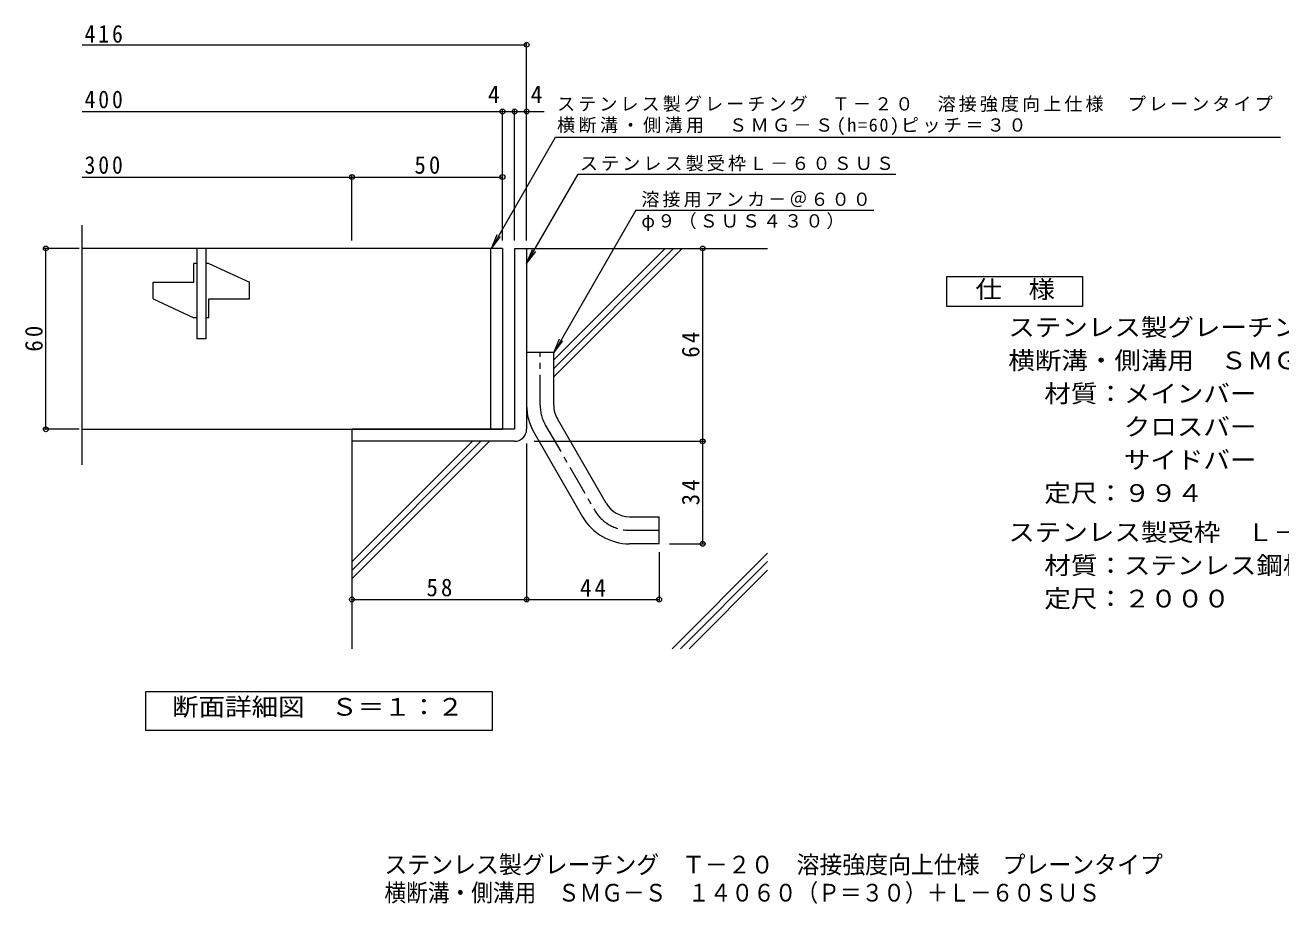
# Model space of a CAD drawing. Units: millimetres on the paper, enlarged 10 times, with parts at other scales. Extents: x -1403 to 1724, y -1379 to 1076.
# Drawn here: x -1403 to 681, y -1379 to 79 of the extents above; entities that cross this region are included whole.
import ezdxf
from ezdxf.enums import TextEntityAlignment as Align

# ---------------------------------------------------------------- set-up
doc = ezdxf.new("R2010")
doc.units = ezdxf.units.MM
doc.header["$LTSCALE"] = 10
doc.header["$PDMODE"] = 32
doc.header["$PDSIZE"] = 8
doc.linetypes.add('CHAIN1', pattern=[8, 5, -1, 1, -1])
for name, color, linetype, lineweight in [('D-1', 2, 'Continuous', 9), ('D-2', 3, 'Continuous', 9), ('D-4', 7, 'Continuous', 9), ('D-5', 7, 'Continuous', 9), ('D-6', 6, 'Continuous', 9), ('F-5_F-5ﾚｲﾔ', 2, 'Continuous', 9)]:
    doc.layers.add(name, color=color, linetype=linetype, lineweight=lineweight)
doc.layers.add('F-0_F-0ﾚｲﾔ', color=6, linetype='Continuous')
doc.styles.add('ＭＳ ゴシック', font='')
doc.styles.get('ＭＳ ゴシック').set_extended_font_data('MS Gothic')

msp = doc.modelspace()

# ---------------------------------------------------------------- linework, layer by layer
at = {"layer": 'D-1'}
for p, q in [((-590.84, -291.61), (-570.84, -291.61)), ((-590.84, -291.61), (-590.84, -591.61)), ((-570.84, -291.61), (-570.84, -591.61)), ((-570.84, -463.61), (-525.85, -463.61)), ((-525.85, -551.54), (-525.85, -463.61)), ((-438.84, -714.13), (-519.8, -574.06)), ((-860.84, -591.61), (-860.84, -611.61)), ((-590.84, -591.61), (-860.84, -591.61)), ((-558.76, -596.58), (-477.8, -736.65)), ((-590.84, -611.61), (-860.84, -611.61)), ((-399.88, -736.61), (-350.84, -736.61)), ((-350.84, -781.61), (-350.84, -736.61)), ((-350.84, -781.61), (-399.88, -781.61))]:
    msp.add_line(p, q, dxfattribs=at)
at = {"layer": 'D-1', "linetype": 'CHAIN1'}
for p, q in [((-548.35, -551.54), (-548.35, -463.61)), ((-539.28, -585.32), (-458.32, -725.39)), ((-399.88, -759.11), (-350.84, -759.11))]:
    msp.add_line(p, q, dxfattribs=at)
at = {"layer": 'D-1'}
for centre, radius, start, end in [((-480.85, -551.54), 90, 180, 210.0294), ((-480.85, -551.54), 45, 180, 210.02954), ((-590.84, -591.61), 20, 270, 0), ((-399.88, -691.61), 45, 210.02954, 270), ((-399.88, -691.61), 90, 210.02939, 270)]:
    msp.add_arc(centre, radius, start, end, dxfattribs=at)
at = {"layer": 'D-1', "linetype": 'CHAIN1'}
for centre, start, end in [((-480.85, -551.54), 180, 210.02942), ((-399.88, -691.61), 210.02939, 270)]:
    msp.add_arc(centre, 67.5, start, end, dxfattribs=at)
at = {"layer": 'D-2'}
for p, q in [((-1308.51, -650.42), (-1308.51, -252.91)), ((-610.84, -291.61), (-1308.51, -291.61)), ((-1118.35, -291.61), (-1118.35, -441.61)), ((-630.84, -291.61), (-630.84, -591.61)), ((-610.84, -291.61), (-610.84, -591.61)), ((-1123.34, -347.86), (-1123.34, -316.61)), ((-1118.35, -316.61), (-1123.34, -316.61)), ((-1098.34, -316.61), (-1103.35, -316.61)), ((-1098.34, -316.61), (-1030.84, -347.86)), ((-1190.84, -375.36), (-1190.84, -347.86)), ((-1190.84, -347.86), (-1123.34, -347.86)), ((-1190.84, -375.36), (-1123.34, -406.61)), ((-1118.35, -406.61), (-1123.34, -406.61)), ((-1098.34, -406.61), (-1103.35, -406.61)), ((-1308.51, -591.61), (-610.84, -591.61))]:
    msp.add_line(p, q, dxfattribs=at)
for points in [[(-1103.35, -291.61), (-1103.35, -441.61), (-1118.35, -441.61)], [(-1098.34, -406.61), (-1098.34, -375.36), (-1030.84, -375.36), (-1030.84, -347.86)]]:
    msp.add_lwpolyline(points, dxfattribs=at)
at = {"layer": 'D-4'}
for p, q in [((-1308.51, 46.26), (-570.84, 46.26)), ((-570.84, -278.65), (-570.84, 49.26)), ((-610.84, -278.65), (-610.84, -61.44)), ((-590.84, -278.65), (-590.84, -61.44)), ((-1308.51, -64.44), (-610.84, -64.44)), ((-610.84, -64.44), (-595.84, -64.44)), ((-595.84, -64.44), (-541.48, -64.44)), ((-1308.51, -173.19), (-860.84, -173.19)), ((-860.84, -278.65), (-860.84, -170.19)), ((-860.84, -173.19), (-610.84, -173.19)), ((-1313.86, -291.61), (-1371.91, -291.61)), ((-1368.91, -591.61), (-1368.91, -291.61)), ((-278.54, -611.61), (-278.54, -291.61)), ((-1313.86, -591.61), (-1371.91, -591.61)), ((-570.84, -615.42), (-570.84, -877.02)), ((-558.34, -611.61), (-275.54, -611.61)), ((-278.54, -781.61), (-278.54, -611.61)), ((-333.7, -781.61), (-275.54, -781.61)), ((-350.84, -795.31), (-350.84, -877.02))]:
    msp.add_line(p, q, dxfattribs=at)
msp.add_lwpolyline([(-860.84, -874.02), (-570.84, -874.02), (-350.84, -874.02)], dxfattribs=at)
for p in [(-570.84, 46.26), (-610.84, -64.44), (-590.84, -64.44), (-570.84, -64.44), (-860.84, -173.19), (-610.84, -173.19), (-1368.91, -291.61), (-278.54, -291.61), (-1368.91, -591.61), (-278.54, -611.61), (-278.54, -781.61), (-860.84, -874.02), (-570.84, -874.02), (-350.84, -874.02)]:
    msp.add_point(p, dxfattribs=at)
at = {"layer": 'D-5'}
for p, q in [((-629.15, -291.61), (-522.72, -107.27)), ((-522.72, -107.27), (680.84, -107.27)), ((-570.84, -316.61), (-485.44, -168.68)), ((-485.44, -168.68), (42.09, -168.68)), ((-389.27, -228.26), (-525.85, -464.81)), ((-389.27, -228.26), (5.52, -228.26)), ((-629.15, -291.61), (-619.58, -268.51)), ((-629.15, -291.61), (-613.93, -271.78)), ((-570.84, -316.61), (-561.28, -293.51)), ((-570.84, -316.61), (-555.63, -296.78)), ((-525.85, -464.81), (-516.28, -441.72)), ((-525.85, -464.81), (-510.63, -444.98))]:
    msp.add_line(p, q, dxfattribs=at)
msp.add_lwpolyline([(-1202.84, -1091.46), (-1202.84, -1026.46), (-627.84, -1026.46), (-627.84, -1091.46)], close=True, dxfattribs=at)
at = {"layer": 'D-6'}
for p, q in [((-570.84, -291.61), (-170.84, -291.61)), ((-525.85, -476.57), (-340.88, -291.61)), ((-525.85, -490.71), (-326.74, -291.61)), ((-525.85, -504.85), (-312.6, -291.61)), ((-860.84, -611.61), (-860.84, -955.6)), ((-860.84, -811.57), (-660.89, -611.61)), ((-860.84, -825.71), (-646.74, -611.61)), ((-860.84, -839.85), (-632.6, -611.61)), ((-329.36, -955.6), (-170.84, -797.08)), ((-315.22, -955.6), (-170.84, -811.22)), ((-301.08, -955.6), (-170.84, -825.37))]:
    msp.add_line(p, q, dxfattribs=at)
at = {"layer": 'F-5_F-5ﾚｲﾔ', "color": 7}
msp.add_lwpolyline([(126.81, -387.95), (126.81, -337.95), (351.81, -337.95), (351.81, -387.95)], close=True, dxfattribs=at)

# ---------------------------------------------------------------- texts
at = {"layer": 'D-4', "color": 2, "style": 'ＭＳ ゴシック'}
for p in [(-635.19, -59.44), (-564.24, -59.44)]:
    msp.add_text('4', height=29.33, dxfattribs=at).set_placement(p, align=Align.BOTTOM_LEFT)
at = {"layer": 'D-4', "color": 2, "char_height": 29.33, "attachment_point": 7, "style": 'ＭＳ ゴシック'}
for s, insert in [('\\T1.27;\\W0.9;416', (-1304.72, 49.31)), ('\\T1.27;\\W0.9;400', (-1304.72, -59.44)), ('\\T1.27;\\W0.9;300', (-1304.72, -168.19)), ('\\T1.27;\\W0.95;50', (-757.09, -168.19)), ('\\T1.27;\\W0.95;58', (-737.09, -869.02)), ('\\T1.27;\\W0.95;44', (-482.09, -869.02))]:
    msp.add_mtext(s, dxfattribs=dict(at, insert=insert))
at = {"layer": 'D-4', "color": 2, "char_height": 29.33, "attachment_point": 7, "rotation": 90, "style": 'ＭＳ ゴシック'}
for s, insert in [('\\T1.27;\\W0.95;60', (-1373.91, -462.86)), ('\\T1.27;\\W0.95;64', (-283.54, -472.86)), ('\\T1.27;\\W0.95;34', (-283.54, -717.86))]:
    msp.add_mtext(s, dxfattribs=dict(at, insert=insert))
at = {"layer": 'D-5', "color": 2, "style": 'ＭＳ ゴシック', "width": 1.1}
msp.add_text('断面詳細図\u3000Ｓ＝１：２', height=29.33, dxfattribs=at).set_placement((-1159.41, -1075.49), align=Align.BOTTOM_LEFT)
at = {"layer": 'D-5', "char_height": 21.99, "attachment_point": 7, "style": 'ＭＳ ゴシック'}
for s, insert in [('\\T1.17;ステンレス製グレーチング\u3000Ｔ－２０\u3000溶接強度向上仕様\u3000プレーンタイプ', (-520.31, -65.5)), ('\\T1.19;横断溝・側溝用\u3000ＳＭＧ－Ｓ(h=60)ピッチ＝３０', (-520.31, -103.75)), ('\\T1.17;ステンレス製受枠Ｌ－６０ＳＵＳ', (-482.32, -163.92)), ('\\T1.17;溶接用アンカ－＠６００', (-380.35, -223.6)), ('\\T1.17;φ９（ＳＵＳ４３０）', (-380.35, -262.92))]:
    msp.add_mtext(s, dxfattribs=dict(at, insert=insert))
at = {"layer": 'F-0_F-0ﾚｲﾔ', "style": 'ＭＳ ゴシック', "width": 0.9}
msp.add_text('横断溝・側溝用\u3000ＳＭＧ－Ｓ\u3000１４０６０（Ｐ＝３０）＋Ｌ－６０ＳＵＳ', height=29.33, dxfattribs=at).set_placement((-806.88, -1383.81), align=Align.BOTTOM_LEFT)
at = {"layer": 'F-5_F-5ﾚｲﾔ', "style": 'ＭＳ ゴシック', "width": 1.1}
for s, p in [('仕\u3000様', (174.31, -382.95)), ('ステンレス製グレーチング\u3000Ｔ－２０\u3000溶接強度向上仕様\u3000プレーンタイプ', (228.9, -445.87)), ('横断溝・側溝用\u3000ＳＭＧ－Ｓ\u3000１４０６０（Ｐ＝３０）', (228.9, -500.87)), ('材質：メインバー\u3000ＦＢ４×６０（ＳＵＳ３０４）', (288.61, -555.87)), ('\u3000\u3000\u3000クロスバー\u3000ＦＢ３×３０（ＳＵＳ３０４）', (288.61, -610.87)), ('\u3000\u3000\u3000サイドバー\u3000ＦＢ４×６０（ＳＵＳ３０４）', (288.61, -665.87)), ('定尺：９９４', (288.61, -720.87)), ('ステンレス製受枠\u3000Ｌ－６０ＳＵＳ', (228.9, -785.87)), ('材質：ステンレス鋼板ｔ＝４．０（ＳＵＳ３０４）', (288.61, -840.87)), ('定尺：２０００', (288.61, -895.87))]:
    msp.add_text(s, height=29.33, dxfattribs=at).set_placement(p, align=Align.BOTTOM_LEFT)
at = {"layer": 'F-5_F-5ﾚｲﾔ', "color": 6, "style": 'ＭＳ ゴシック', "width": 0.95}
msp.add_text('ステンレス製グレーチング\u3000Ｔ－２０\u3000溶接強度向上仕様\u3000プレーンタイプ', height=29.33, dxfattribs=at).set_placement((-806.88, -1337.18), align=Align.BOTTOM_LEFT)

doc.saveas('drawing.dxf')
